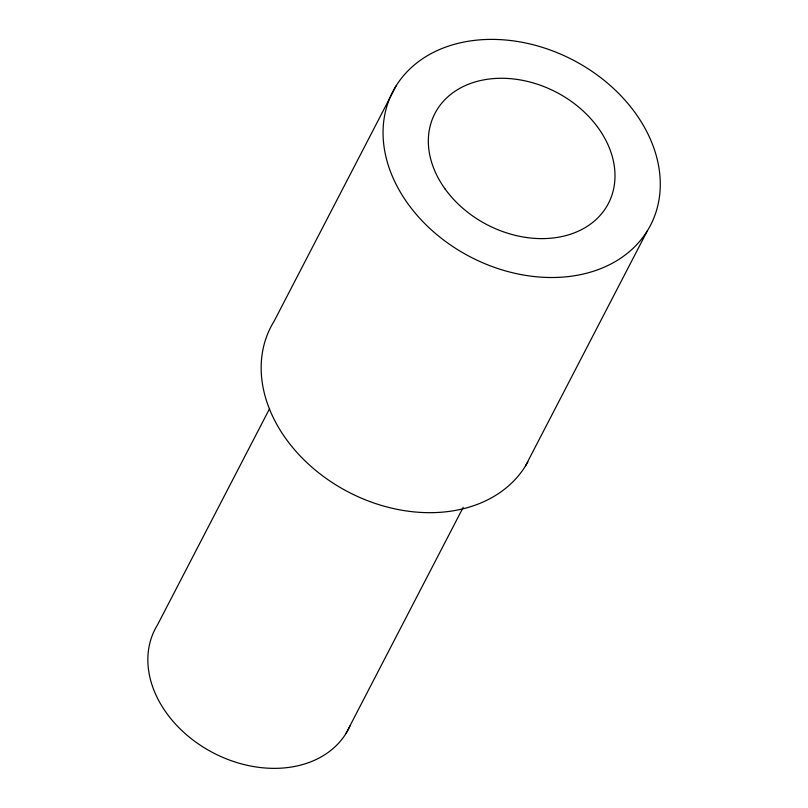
<?xml version="1.0" encoding="UTF-8"?>
<svg xmlns="http://www.w3.org/2000/svg" width="808" height="808" viewBox="0 0 808 808"><rect width="100%" height="100%" fill="white"/><g stroke="black" fill="none" stroke-linecap="round" stroke-linejoin="round"><path stroke-width="1.21" d="M396.071 85.931L274.175 321.089A145.137 111.019 27.4 0 0 343.986 489.658A145.137 111.019 27.4 0 0 527.897 461.782M269.599 408.626L157.611 624.675A108.848 83.264 27.4 0 0 212.666 752.551A108.848 83.264 27.4 0 0 349.985 725.988M346.006 733.452L463.216 507.333M525.372 466.125L647.269 230.967A145.137 111.019 27.4 0 0 509.656 40.41A145.137 111.019 27.4 0 0 408.08 203.969A145.137 111.019 27.4 0 0 647.269 230.967M445.188 189.102A97.728 74.75 27.4 0 0 606.232 207.282A97.728 74.75 27.4 0 0 513.575 78.972A97.728 74.75 27.4 0 0 445.188 189.102"/></g></svg>
